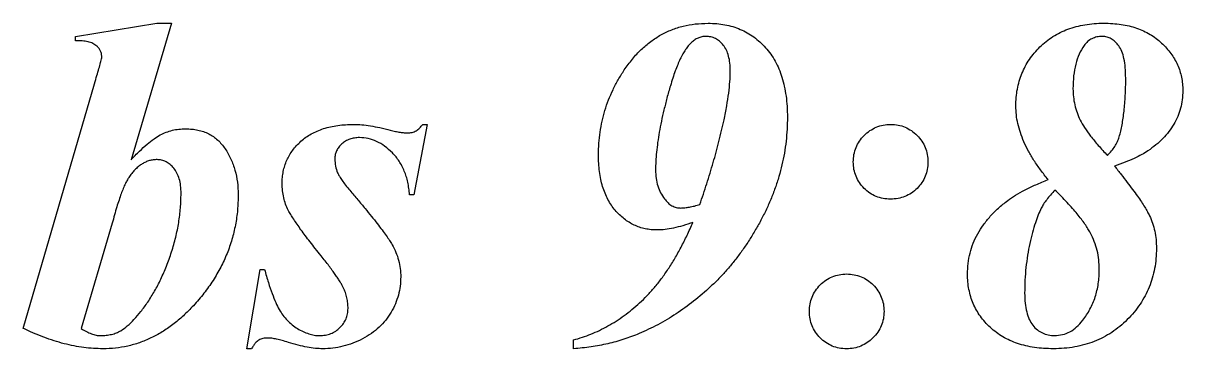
# Model space of a CAD drawing. Header units: inches. Extents: x -17.5 to 0, y -0.6 to 2.9.
# Drawn here: x -3.966 to -3.233, y 1.127 to 1.332 of the extents above; entities that cross this region are included whole.
import ezdxf

# ---------------------------------------------------------------- set-up
doc = ezdxf.new("R2010")
doc.units = ezdxf.units.IN
doc.header["$MEASUREMENT"] = 0

msp = doc.modelspace()

# ---------------------------------------------------------------- linework, layer by layer
at = {"color": 7, "linetype": 'Continuous', "lineweight": 25}
for p, q in [((-3.9325, 1.32404), (-3.8812, 1.33237)), ((-3.872, 1.33237), (-3.89743, 1.24622)), ((-3.8812, 1.33237), (-3.872, 1.33237)), ((-3.9325, 1.32126), (-3.9325, 1.32404)), ((-3.96566, 1.13971), (-3.92057, 1.29418)), ((-3.71028, 1.26848), (-3.71861, 1.22404)), ((-3.71306, 1.26848), (-3.71028, 1.26848)), ((-3.71861, 1.22404), (-3.72139, 1.22404)), ((-3.90937, 1.20603), (-3.92894, 1.13958)), ((-3.82417, 1.12682), (-3.81584, 1.17682)), ((-3.81584, 1.17682), (-3.81306, 1.17682)), ((-3.6177, 1.12682), (-3.6177, 1.13237)), ((-3.82139, 1.12682), (-3.82417, 1.12682))]:
    msp.add_line(p, q, dxfattribs=at)
for points, knots in [([(-3.58563, 1.30286), (-3.58395, 1.3052), (-3.58068, 1.30977), (-3.57508, 1.31582), (-3.56901, 1.32092), (-3.56257, 1.32513), (-3.55567, 1.32836), (-3.54839, 1.33074), (-3.54065, 1.33209), (-3.53537, 1.33227), (-3.53268, 1.33237)], [0, 0, 0, 0, 0.136117, 0.266091, 0.389651, 0.510558, 0.629517, 0.749811, 0.872296, 1, 1, 1, 1]), ([(-3.53268, 1.33237), (-3.53084, 1.33232), (-3.52725, 1.33221), (-3.52198, 1.33152), (-3.51699, 1.3303), (-3.51227, 1.32861), (-3.50785, 1.32641), (-3.50368, 1.32376), (-3.49983, 1.32055), (-3.4962, 1.31696), (-3.49295, 1.31289), (-3.49017, 1.30836), (-3.48776, 1.30348), (-3.48581, 1.29817), (-3.48436, 1.29243), (-3.48328, 1.28631), (-3.48262, 1.27978), (-3.48254, 1.2753), (-3.4825, 1.273)], [0, 0, 0, 0, 0.062812, 0.12262, 0.181093, 0.237821, 0.293497, 0.349272, 0.406139, 0.464128, 0.523537, 0.583446, 0.645089, 0.70933, 0.776192, 0.846936, 0.92141, 1, 1, 1, 1]), ([(-3.33806, 1.28007), (-3.33803, 1.2819), (-3.33796, 1.28549), (-3.33718, 1.29075), (-3.33603, 1.2958), (-3.33433, 1.3006), (-3.33217, 1.30517), (-3.32958, 1.30954), (-3.32641, 1.31361), (-3.32288, 1.31747), (-3.31894, 1.32099), (-3.31463, 1.32402), (-3.31002, 1.32661), (-3.30512, 1.32875), (-3.29987, 1.33034), (-3.29433, 1.3315), (-3.2885, 1.33228), (-3.2845, 1.33234), (-3.28246, 1.33237)], [0, 0, 0, 0, 0.063902, 0.125821, 0.185683, 0.245304, 0.303564, 0.362661, 0.422664, 0.48399, 0.545727, 0.60717, 0.668205, 0.73062, 0.794256, 0.860053, 0.928502, 1, 1, 1, 1]), ([(-3.28246, 1.33237), (-3.28058, 1.33235), (-3.2769, 1.3323), (-3.27155, 1.33165), (-3.26648, 1.33074), (-3.26176, 1.32933), (-3.25731, 1.3276), (-3.2532, 1.32542), (-3.24936, 1.32288), (-3.24589, 1.31995), (-3.24279, 1.31674), (-3.24001, 1.3134), (-3.23771, 1.30985), (-3.23577, 1.30615), (-3.2343, 1.30227), (-3.23325, 1.29824), (-3.23263, 1.29405), (-3.23255, 1.2912), (-3.2325, 1.28975)], [0, 0, 0, 0, 0.076752, 0.149805, 0.219479, 0.286517, 0.350623, 0.413975, 0.475679, 0.538089, 0.599018, 0.657728, 0.714851, 0.771333, 0.827556, 0.883664, 0.940914, 1, 1, 1, 1]), ([(-3.91909, 1.31796), (-3.91991, 1.31854), (-3.92161, 1.31974), (-3.92478, 1.32078), (-3.92846, 1.32134), (-3.9311, 1.32129), (-3.9325, 1.32126)], [0, 0, 0, 0, 0.211596, 0.440212, 0.701644, 1, 1, 1, 1]), ([(-3.54344, 1.31991), (-3.54403, 1.31929), (-3.54528, 1.31796), (-3.54701, 1.31564), (-3.54871, 1.3129), (-3.55028, 1.30968), (-3.55195, 1.30612), (-3.55349, 1.30209), (-3.55501, 1.29766), (-3.55596, 1.29454), (-3.55646, 1.29292)], [0, 0, 0, 0, 0.085308, 0.180566, 0.286862, 0.404271, 0.535229, 0.676958, 0.831662, 1, 1, 1, 1]), ([(-3.53406, 1.32404), (-3.53491, 1.32399), (-3.5366, 1.3239), (-3.53903, 1.32304), (-3.5414, 1.32179), (-3.54274, 1.32056), (-3.54344, 1.31991)], [0, 0, 0, 0, 0.241053, 0.480292, 0.730051, 1, 1, 1, 1]), ([(-3.51861, 1.30203), (-3.51865, 1.30376), (-3.51873, 1.307), (-3.51954, 1.31153), (-3.5209, 1.3154), (-3.5229, 1.31852), (-3.52523, 1.321), (-3.52793, 1.32275), (-3.5309, 1.32385), (-3.533, 1.32397), (-3.53406, 1.32404)], [0, 0, 0, 0, 0.171537, 0.322324, 0.455778, 0.576795, 0.688793, 0.791817, 0.894276, 1, 1, 1, 1]), ([(-3.28328, 1.32404), (-3.28448, 1.32398), (-3.28678, 1.32388), (-3.29, 1.32273), (-3.29282, 1.32092), (-3.29421, 1.31919), (-3.29492, 1.31831)], [0, 0, 0, 0, 0.265059, 0.51026, 0.749392, 1, 1, 1, 1]), ([(-3.26861, 1.29778), (-3.26865, 1.3), (-3.26873, 1.30411), (-3.2695, 1.30977), (-3.27086, 1.3144), (-3.27277, 1.31804), (-3.27514, 1.32068), (-3.27763, 1.32263), (-3.2804, 1.3238), (-3.28232, 1.32396), (-3.28328, 1.32404)], [0, 0, 0, 0, 0.1989881, 0.369728, 0.5111372, 0.6309312, 0.7349704, 0.8277606, 0.9134341, 1, 1, 1, 1]), ([(-3.91592, 1.31058), (-3.91597, 1.31132), (-3.91605, 1.31274), (-3.91662, 1.31477), (-3.91763, 1.31655), (-3.9186, 1.31749), (-3.91909, 1.31796)], [0, 0, 0, 0, 0.268414, 0.513758, 0.75544, 1, 1, 1, 1]), ([(-3.29492, 1.31831), (-3.29602, 1.31652), (-3.2983, 1.31283), (-3.30036, 1.3063), (-3.30175, 1.29897), (-3.30188, 1.29375), (-3.30195, 1.29101)], [0, 0, 0, 0, 0.219447, 0.453608, 0.712823, 1, 1, 1, 1]), ([(-3.92057, 1.29418), (-3.92008, 1.2959), (-3.91918, 1.2991), (-3.91783, 1.30354), (-3.91681, 1.3073), (-3.9162, 1.30957), (-3.91592, 1.31058)], [0, 0, 0, 0, 0.315024, 0.585653, 0.815375, 1, 1, 1, 1]), ([(-3.60195, 1.24934), (-3.6019, 1.25175), (-3.6018, 1.25652), (-3.60098, 1.26361), (-3.59974, 1.27057), (-3.59795, 1.27736), (-3.59564, 1.28399), (-3.59281, 1.29045), (-3.58952, 1.29679), (-3.58693, 1.30082), (-3.58563, 1.30286)], [0, 0, 0, 0, 0.126964, 0.25231, 0.376598, 0.499886, 0.622927, 0.747179, 0.872311, 1, 1, 1, 1]), ([(-3.52256, 1.27135), (-3.52195, 1.27429), (-3.5208, 1.2799), (-3.5196, 1.28798), (-3.5188, 1.29526), (-3.51867, 1.29986), (-3.51861, 1.30203)], [0, 0, 0, 0, 0.29117, 0.554623, 0.789737, 1, 1, 1, 1]), ([(-3.27269, 1.26063), (-3.27236, 1.26184), (-3.27168, 1.26433), (-3.27087, 1.26826), (-3.27019, 1.27248), (-3.26956, 1.27698), (-3.26915, 1.28177), (-3.26886, 1.28685), (-3.26861, 1.29222), (-3.26861, 1.2959), (-3.26861, 1.29778)], [0, 0, 0, 0, 0.100521, 0.207004, 0.320812, 0.442291, 0.570156, 0.705841, 0.849504, 1, 1, 1, 1]), ([(-3.55646, 1.29292), (-3.55722, 1.29032), (-3.5587, 1.28525), (-3.56051, 1.27772), (-3.56222, 1.27058), (-3.56349, 1.26374), (-3.56458, 1.25725), (-3.56522, 1.25107), (-3.56578, 1.24524), (-3.56582, 1.24146), (-3.56584, 1.23962)], [0, 0, 0, 0, 0.1495725, 0.2920922, 0.4274607, 0.5552512, 0.6766996, 0.7909452, 0.8984368, 1, 1, 1, 1]), ([(-3.30195, 1.29101), (-3.30188, 1.28927), (-3.30176, 1.28584), (-3.30092, 1.28078), (-3.29947, 1.27591), (-3.29743, 1.27105), (-3.29445, 1.26613), (-3.29065, 1.26077), (-3.28581, 1.25493), (-3.28212, 1.251), (-3.28016, 1.24891)], [0, 0, 0, 0, 0.107024, 0.210803, 0.314761, 0.419279, 0.533806, 0.667946, 0.823557, 1, 1, 1, 1]), ([(-3.2325, 1.28975), (-3.23256, 1.28785), (-3.23268, 1.2841), (-3.23382, 1.27863), (-3.2356, 1.27342), (-3.23809, 1.26847), (-3.24131, 1.26388), (-3.24507, 1.25947), (-3.24951, 1.25541), (-3.25282, 1.253), (-3.25451, 1.25177)], [0, 0, 0, 0, 0.124443, 0.245312, 0.364654, 0.484658, 0.606693, 0.731752, 0.863272, 1, 1, 1, 1]), ([(-3.31766, 1.23363), (-3.31927, 1.23565), (-3.3224, 1.23958), (-3.32661, 1.24558), (-3.33012, 1.25152), (-3.33303, 1.25737), (-3.33525, 1.26316), (-3.33688, 1.26886), (-3.33788, 1.27449), (-3.338, 1.27823), (-3.33806, 1.28007)], [0, 0, 0, 0, 0.150016, 0.291035, 0.424543, 0.549846, 0.669336, 0.783527, 0.893303, 1, 1, 1, 1]), ([(-3.80195, 1.23116), (-3.80192, 1.23246), (-3.80186, 1.23504), (-3.80129, 1.23881), (-3.80031, 1.24241), (-3.79901, 1.24585), (-3.79736, 1.24913), (-3.7953, 1.25223), (-3.79285, 1.25514), (-3.79007, 1.25788), (-3.78696, 1.2604), (-3.78351, 1.26258), (-3.77974, 1.26439), (-3.7757, 1.26594), (-3.77132, 1.26702), (-3.76669, 1.26792), (-3.76174, 1.26837), (-3.75834, 1.26845), (-3.75659, 1.26848)], [0, 0, 0, 0, 0.059206, 0.117017, 0.172813, 0.228349, 0.283605, 0.339563, 0.39695, 0.45597, 0.516732, 0.578175, 0.641074, 0.706379, 0.774283, 0.845821, 0.920436, 1, 1, 1, 1]), ([(-3.75659, 1.26848), (-3.75492, 1.26844), (-3.75142, 1.26835), (-3.74592, 1.26758), (-3.73989, 1.26647), (-3.73572, 1.26542), (-3.73354, 1.26488)], [0, 0, 0, 0, 0.213653, 0.4494, 0.711873, 1, 1, 1, 1]), ([(-3.72261, 1.2631), (-3.72166, 1.26316), (-3.7198, 1.26329), (-3.71718, 1.26436), (-3.71486, 1.2661), (-3.71367, 1.26767), (-3.71306, 1.26848)], [0, 0, 0, 0, 0.248846, 0.485926, 0.732908, 1, 1, 1, 1]), ([(-3.4825, 1.273), (-3.48254, 1.27046), (-3.48262, 1.2654), (-3.48332, 1.25784), (-3.48431, 1.25034), (-3.48589, 1.24293), (-3.48776, 1.23557), (-3.49018, 1.2283), (-3.49294, 1.22107), (-3.49616, 1.21398), (-3.49971, 1.20708), (-3.50349, 1.20039), (-3.50747, 1.19395), (-3.51174, 1.18783), (-3.51621, 1.18197), (-3.52089, 1.17635), (-3.52586, 1.17106), (-3.53269, 1.16441), (-3.54155, 1.15678), (-3.55272, 1.14879), (-3.56417, 1.1418), (-3.57222, 1.13816), (-3.57621, 1.13636)], [0, 0, 0, 0, 0.043422, 0.086739, 0.130058, 0.173107, 0.216421, 0.260265, 0.304392, 0.349017, 0.39361, 0.437479, 0.480701, 0.52329, 0.565407, 0.607135, 0.648549, 0.689766, 0.7705, 0.848694, 0.925004, 1, 1, 1, 1]), ([(-3.53788, 1.21792), (-3.53638, 1.22229), (-3.53338, 1.23104), (-3.52935, 1.24433), (-3.52574, 1.25777), (-3.52362, 1.26681), (-3.52256, 1.27135)], [0, 0, 0, 0, 0.24951, 0.499108, 0.74881, 1, 1, 1, 1]), ([(-3.44084, 1.24478), (-3.44076, 1.24636), (-3.4406, 1.24946), (-3.43924, 1.2539), (-3.43707, 1.25799), (-3.43407, 1.2616), (-3.43046, 1.26463), (-3.42637, 1.26689), (-3.42187, 1.26825), (-3.41874, 1.2684), (-3.41714, 1.26848)], [0, 0, 0, 0, 0.126414, 0.249214, 0.370702, 0.497401, 0.624843, 0.748464, 0.871265, 1, 1, 1, 1]), ([(-3.41714, 1.26848), (-3.41557, 1.2684), (-3.41248, 1.26825), (-3.40803, 1.26689), (-3.40399, 1.26463), (-3.40042, 1.26157), (-3.39737, 1.25801), (-3.39521, 1.2539), (-3.39385, 1.24946), (-3.39369, 1.24636), (-3.39361, 1.24478)], [0, 0, 0, 0, 0.127, 0.249246, 0.372415, 0.499549, 0.627581, 0.749632, 0.873, 1, 1, 1, 1]), ([(-3.89743, 1.24622), (-3.89569, 1.24803), (-3.89244, 1.25141), (-3.88762, 1.25584), (-3.88324, 1.25925), (-3.87922, 1.26183), (-3.87529, 1.26354), (-3.87136, 1.26486), (-3.86723, 1.26553), (-3.86443, 1.26565), (-3.86301, 1.2657)], [0, 0, 0, 0, 0.184846, 0.344317, 0.47992, 0.592557, 0.693869, 0.794346, 0.895669, 1, 1, 1, 1]), ([(-3.86301, 1.2657), (-3.86167, 1.26566), (-3.85905, 1.26556), (-3.85523, 1.26502), (-3.8517, 1.26398), (-3.84837, 1.26269), (-3.84539, 1.26084), (-3.84263, 1.25867), (-3.84014, 1.25609), (-3.83723, 1.25213), (-3.83417, 1.24669), (-3.83164, 1.23958), (-3.83, 1.23201), (-3.82982, 1.2268), (-3.82972, 1.22412)], [0, 0, 0, 0, 0.067552, 0.131356, 0.19243, 0.251963, 0.309557, 0.367895, 0.427398, 0.48905, 0.613746, 0.738799, 0.866257, 1, 1, 1, 1]), ([(-3.73354, 1.26488), (-3.73246, 1.26461), (-3.73042, 1.2641), (-3.72751, 1.26352), (-3.72494, 1.26321), (-3.72334, 1.26314), (-3.72261, 1.2631)], [0, 0, 0, 0, 0.301428, 0.568151, 0.800344, 1, 1, 1, 1]), ([(-3.75299, 1.26015), (-3.75408, 1.2601), (-3.75617, 1.26001), (-3.75916, 1.25923), (-3.76189, 1.25804), (-3.76422, 1.25627), (-3.76618, 1.25424), (-3.76755, 1.25189), (-3.7685, 1.24938), (-3.76857, 1.2476), (-3.76861, 1.24669)], [0, 0, 0, 0, 0.142331, 0.273091, 0.401783, 0.528907, 0.653372, 0.767895, 0.882167, 1, 1, 1, 1]), ([(-3.72139, 1.22404), (-3.72152, 1.2254), (-3.72176, 1.22807), (-3.72246, 1.23194), (-3.72341, 1.2356), (-3.72462, 1.23903), (-3.72611, 1.24225), (-3.72789, 1.24522), (-3.72989, 1.24801), (-3.73292, 1.25124), (-3.73687, 1.25479), (-3.74208, 1.25781), (-3.74745, 1.2598), (-3.75115, 1.26003), (-3.75299, 1.26015)], [0, 0, 0, 0, 0.077861, 0.152341, 0.223862, 0.292897, 0.359225, 0.425334, 0.489584, 0.554298, 0.677497, 0.790085, 0.895581, 1, 1, 1, 1]), ([(-3.28016, 1.24891), (-3.27927, 1.24983), (-3.27754, 1.25161), (-3.27541, 1.25453), (-3.27374, 1.25751), (-3.27304, 1.2596), (-3.27269, 1.26063)], [0, 0, 0, 0, 0.2734, 0.529946, 0.76921, 1, 1, 1, 1]), ([(-3.76861, 1.24669), (-3.76853, 1.24518), (-3.76837, 1.24218), (-3.76723, 1.23849), (-3.76569, 1.23551), (-3.76397, 1.23293), (-3.76175, 1.22998), (-3.76003, 1.22795), (-3.75911, 1.22686)], [0, 0, 0, 0, 0.201119, 0.398406, 0.508601, 0.646353, 0.809974, 1, 1, 1, 1]), ([(-3.56479, 1.20182), (-3.56608, 1.20184), (-3.56864, 1.20189), (-3.57237, 1.20254), (-3.57597, 1.20346), (-3.57937, 1.2049), (-3.58264, 1.20662), (-3.58574, 1.20877), (-3.58866, 1.21131), (-3.59139, 1.21421), (-3.59387, 1.21747), (-3.59604, 1.22108), (-3.59787, 1.22503), (-3.59939, 1.22929), (-3.60055, 1.23386), (-3.60137, 1.23874), (-3.60184, 1.24394), (-3.60191, 1.2475), (-3.60195, 1.24934)], [0, 0, 0, 0, 0.057096, 0.112938, 0.167349, 0.221381, 0.275856, 0.331143, 0.387936, 0.446876, 0.507249, 0.569348, 0.632999, 0.699691, 0.769173, 0.841977, 0.918568, 1, 1, 1, 1]), ([(-3.25451, 1.25177), (-3.2558, 1.25097), (-3.25861, 1.24922), (-3.26348, 1.24687), (-3.26924, 1.24446), (-3.27342, 1.24294), (-3.27564, 1.24214)], [0, 0, 0, 0, 0.195663, 0.426601, 0.695624, 1, 1, 1, 1]), ([(-3.88103, 1.24626), (-3.88185, 1.24622), (-3.88349, 1.24615), (-3.88592, 1.24568), (-3.88822, 1.24478), (-3.89045, 1.2436), (-3.89262, 1.2421), (-3.89468, 1.24023), (-3.89665, 1.23803), (-3.89785, 1.23639), (-3.89847, 1.23554)], [0, 0, 0, 0, 0.116201, 0.230264, 0.345464, 0.462815, 0.584101, 0.715154, 0.851951, 1, 1, 1, 1]), ([(-3.86584, 1.22491), (-3.8659, 1.22654), (-3.86601, 1.22964), (-3.86678, 1.23401), (-3.86829, 1.23772), (-3.87028, 1.24081), (-3.87269, 1.24317), (-3.87524, 1.24502), (-3.87809, 1.24604), (-3.88005, 1.24619), (-3.88103, 1.24626)], [0, 0, 0, 0, 0.168446, 0.318428, 0.453254, 0.577876, 0.693601, 0.798426, 0.899608, 1, 1, 1, 1]), ([(-3.56584, 1.23962), (-3.56578, 1.23788), (-3.56567, 1.2345), (-3.56454, 1.22968), (-3.56278, 1.22526), (-3.56102, 1.22271), (-3.56015, 1.22143)], [0, 0, 0, 0, 0.269198, 0.521696, 0.761545, 1, 1, 1, 1]), ([(-3.41731, 1.22126), (-3.41888, 1.22134), (-3.42197, 1.22149), (-3.42639, 1.22287), (-3.43047, 1.22503), (-3.43408, 1.22801), (-3.43707, 1.23162), (-3.43923, 1.2357), (-3.4406, 1.24013), (-3.44076, 1.24321), (-3.44084, 1.24478)], [0, 0, 0, 0, 0.1273607, 0.2499552, 0.3723528, 0.5, 0.6276472, 0.7500448, 0.8726393, 1, 1, 1, 1]), ([(-3.39361, 1.24478), (-3.39369, 1.24321), (-3.39384, 1.24012), (-3.39522, 1.2357), (-3.39737, 1.23161), (-3.40041, 1.22804), (-3.40398, 1.225), (-3.4081, 1.22287), (-3.41258, 1.22149), (-3.41571, 1.22134), (-3.41731, 1.22126)], [0, 0, 0, 0, 0.12681, 0.248874, 0.370742, 0.498582, 0.624776, 0.747677, 0.870862, 1, 1, 1, 1]), ([(-3.27564, 1.24214), (-3.27424, 1.24036), (-3.27155, 1.23695), (-3.26771, 1.23206), (-3.26433, 1.22753), (-3.26132, 1.22343), (-3.25877, 1.2197), (-3.25662, 1.2164), (-3.25492, 1.21348), (-3.25317, 1.21015), (-3.25155, 1.20607), (-3.25014, 1.20104), (-3.24931, 1.19574), (-3.24921, 1.19211), (-3.24917, 1.19027)], [0, 0, 0, 0, 0.114144, 0.218508, 0.313235, 0.398792, 0.474787, 0.540679, 0.597169, 0.644751, 0.730404, 0.817385, 0.907355, 1, 1, 1, 1]), ([(-3.89847, 1.23554), (-3.8989, 1.23488), (-3.89983, 1.23345), (-3.90114, 1.23097), (-3.90245, 1.228), (-3.90382, 1.22455), (-3.90511, 1.2206), (-3.90659, 1.2162), (-3.90799, 1.21128), (-3.9089, 1.20782), (-3.90937, 1.20603)], [0, 0, 0, 0, 0.074716, 0.162005, 0.26594, 0.382544, 0.514634, 0.660627, 0.823694, 1, 1, 1, 1]), ([(-3.34322, 1.22044), (-3.34156, 1.22159), (-3.33804, 1.22405), (-3.33205, 1.22733), (-3.3252, 1.23061), (-3.32026, 1.23259), (-3.31766, 1.23363)], [0, 0, 0, 0, 0.210321, 0.446778, 0.70857, 1, 1, 1, 1]), ([(-3.90399, 1.13823), (-3.90258, 1.13919), (-3.89957, 1.14126), (-3.89536, 1.14538), (-3.89107, 1.15047), (-3.88668, 1.15645), (-3.88244, 1.16329), (-3.87847, 1.17087), (-3.87493, 1.17916), (-3.87175, 1.18799), (-3.86911, 1.19715), (-3.86726, 1.20643), (-3.86607, 1.21567), (-3.86591, 1.22184), (-3.86584, 1.22491)], [0, 0, 0, 0, 0.052126, 0.112104, 0.179808, 0.256348, 0.3395, 0.426674, 0.518544, 0.615719, 0.714508, 0.810976, 0.905798, 1, 1, 1, 1]), ([(-3.79804, 1.21427), (-3.79864, 1.21553), (-3.79986, 1.21809), (-3.80103, 1.22223), (-3.8018, 1.22661), (-3.8019, 1.22962), (-3.80195, 1.23116)], [0, 0, 0, 0, 0.238905, 0.484724, 0.736486, 1, 1, 1, 1]), ([(-3.75911, 1.22686), (-3.75742, 1.22488), (-3.75419, 1.22109), (-3.74967, 1.21558), (-3.74555, 1.2106), (-3.74202, 1.20604), (-3.73892, 1.202), (-3.73629, 1.19844), (-3.73417, 1.19535), (-3.73202, 1.19188), (-3.7299, 1.18779), (-3.72825, 1.18271), (-3.72714, 1.1775), (-3.72701, 1.17396), (-3.72695, 1.17217)], [0, 0, 0, 0, 0.120187, 0.230514, 0.329957, 0.419154, 0.497491, 0.565519, 0.623828, 0.671023, 0.754262, 0.836198, 0.917475, 1, 1, 1, 1]), ([(-3.31332, 1.22703), (-3.31429, 1.226), (-3.31613, 1.22405), (-3.31851, 1.22108), (-3.32051, 1.21833), (-3.32152, 1.21645), (-3.322, 1.21557)], [0, 0, 0, 0, 0.293902, 0.557068, 0.792485, 1, 1, 1, 1]), ([(-3.28528, 1.17699), (-3.28535, 1.179), (-3.28548, 1.183), (-3.28653, 1.18889), (-3.28835, 1.19453), (-3.29039, 1.19908), (-3.29248, 1.20273), (-3.29443, 1.20564), (-3.29672, 1.20876), (-3.29934, 1.21206), (-3.30232, 1.21557), (-3.30566, 1.21924), (-3.30935, 1.2231), (-3.31197, 1.22569), (-3.31332, 1.22703)], [0, 0, 0, 0, 0.102196, 0.202841, 0.302195, 0.402063, 0.455323, 0.515175, 0.579772, 0.651877, 0.728944, 0.813128, 0.903462, 1, 1, 1, 1]), ([(-3.82972, 1.22412), (-3.8298, 1.22089), (-3.82996, 1.21449), (-3.83136, 1.20503), (-3.83357, 1.19583), (-3.83666, 1.18688), (-3.84069, 1.17822), (-3.84557, 1.16982), (-3.85133, 1.16167), (-3.85576, 1.15661), (-3.85802, 1.15403)], [0, 0, 0, 0, 0.125132, 0.24801, 0.369695, 0.491308, 0.614205, 0.739291, 0.867145, 1, 1, 1, 1]), ([(-3.56015, 1.22143), (-3.55945, 1.22055), (-3.55812, 1.21888), (-3.55556, 1.21707), (-3.55278, 1.21588), (-3.55082, 1.21576), (-3.54982, 1.2157)], [0, 0, 0, 0, 0.273135, 0.521445, 0.757861, 1, 1, 1, 1]), ([(-3.54982, 1.2157), (-3.54898, 1.21573), (-3.54719, 1.21578), (-3.54435, 1.21627), (-3.5412, 1.21695), (-3.53902, 1.21758), (-3.53788, 1.21792)], [0, 0, 0, 0, 0.20699, 0.441378, 0.707728, 1, 1, 1, 1]), ([(-3.36861, 1.17399), (-3.36854, 1.17624), (-3.3684, 1.1807), (-3.36715, 1.18722), (-3.36513, 1.19348), (-3.36228, 1.19945), (-3.35864, 1.20516), (-3.35428, 1.21061), (-3.34912, 1.21577), (-3.34522, 1.21885), (-3.34322, 1.22044)], [0, 0, 0, 0, 0.122545, 0.242982, 0.360795, 0.48048, 0.602882, 0.729229, 0.860943, 1, 1, 1, 1]), ([(-3.77734, 1.18554), (-3.77856, 1.18704), (-3.78092, 1.18992), (-3.78419, 1.19421), (-3.78727, 1.19815), (-3.78999, 1.20187), (-3.79242, 1.20536), (-3.79459, 1.20854), (-3.79644, 1.21148), (-3.79753, 1.21337), (-3.79804, 1.21427)], [0, 0, 0, 0, 0.163661, 0.315484, 0.456034, 0.586544, 0.706092, 0.815425, 0.912231, 1, 1, 1, 1]), ([(-3.322, 1.21557), (-3.32266, 1.2142), (-3.32411, 1.21118), (-3.32585, 1.20604), (-3.32765, 1.20002), (-3.3293, 1.1932), (-3.33071, 1.18582), (-3.33177, 1.17808), (-3.33237, 1.17013), (-3.33246, 1.16474), (-3.3325, 1.16202)], [0, 0, 0, 0, 0.08336, 0.182229, 0.295868, 0.425864, 0.564887, 0.705883, 0.851547, 1, 1, 1, 1]), ([(-3.6177, 1.13237), (-3.61584, 1.13292), (-3.61212, 1.13401), (-3.60663, 1.13601), (-3.60124, 1.1384), (-3.59597, 1.14119), (-3.59076, 1.14427), (-3.58569, 1.14776), (-3.5807, 1.15158), (-3.57581, 1.15576), (-3.57105, 1.16038), (-3.56647, 1.16552), (-3.56198, 1.17112), (-3.5577, 1.17725), (-3.55357, 1.18386), (-3.54962, 1.19097), (-3.54579, 1.19857), (-3.54343, 1.20387), (-3.54222, 1.20659)], [0, 0, 0, 0, 0.052905, 0.105939, 0.159572, 0.214042, 0.26883, 0.324869, 0.382123, 0.440446, 0.50056, 0.563274, 0.628542, 0.696659, 0.767529, 0.841338, 0.918785, 1, 1, 1, 1]), ([(-3.54222, 1.20659), (-3.54433, 1.20586), (-3.54835, 1.20447), (-3.55425, 1.20302), (-3.55967, 1.20201), (-3.56314, 1.20188), (-3.56479, 1.20182)], [0, 0, 0, 0, 0.287884, 0.550476, 0.786056, 1, 1, 1, 1]), ([(-3.24917, 1.19027), (-3.24923, 1.1881), (-3.24934, 1.18382), (-3.25024, 1.17753), (-3.25166, 1.17149), (-3.25367, 1.1657), (-3.25629, 1.16018), (-3.25948, 1.1549), (-3.26323, 1.14987), (-3.26756, 1.14519), (-3.27227, 1.14088), (-3.27736, 1.1371), (-3.28276, 1.13393), (-3.28847, 1.1313), (-3.2945, 1.12931), (-3.30084, 1.12788), (-3.30748, 1.12699), (-3.31201, 1.12688), (-3.31432, 1.12682)], [0, 0, 0, 0, 0.064168, 0.126293, 0.187341, 0.247075, 0.307096, 0.367483, 0.428846, 0.492057, 0.555582, 0.617288, 0.678777, 0.740348, 0.802508, 0.866054, 0.93199, 1, 1, 1, 1]), ([(-3.76028, 1.15225), (-3.76031, 1.15338), (-3.76037, 1.15566), (-3.76095, 1.15902), (-3.76193, 1.16234), (-3.76307, 1.16506), (-3.7642, 1.16736), (-3.76537, 1.16928), (-3.76675, 1.17145), (-3.76841, 1.17382), (-3.77028, 1.17644), (-3.77239, 1.1793), (-3.77481, 1.18233), (-3.77647, 1.18444), (-3.77734, 1.18554)], [0, 0, 0, 0, 0.088712, 0.178529, 0.267307, 0.359485, 0.410281, 0.468331, 0.535758, 0.61169, 0.695535, 0.788902, 0.890017, 1, 1, 1, 1]), ([(-3.81306, 1.17682), (-3.81227, 1.17407), (-3.81082, 1.16898), (-3.80842, 1.16204), (-3.80621, 1.15631), (-3.80397, 1.15171), (-3.80152, 1.14795), (-3.79875, 1.14479), (-3.7957, 1.14191), (-3.79229, 1.13953), (-3.78876, 1.13758), (-3.7852, 1.13626), (-3.78174, 1.13528), (-3.77943, 1.13519), (-3.77829, 1.13515)], [0, 0, 0, 0, 0.14611, 0.271517, 0.375986, 0.460515, 0.53329, 0.604763, 0.675568, 0.747344, 0.817325, 0.88161, 0.942014, 1, 1, 1, 1]), ([(-3.46861, 1.15043), (-3.46854, 1.15201), (-3.46839, 1.15512), (-3.46701, 1.15955), (-3.46485, 1.16363), (-3.46185, 1.16724), (-3.45827, 1.17027), (-3.45417, 1.17243), (-3.44975, 1.17381), (-3.44666, 1.17396), (-3.44509, 1.17404)], [0, 0, 0, 0, 0.1282839, 0.2506438, 0.3728071, 0.50021, 0.62836, 0.7505232, 0.8728831, 1, 1, 1, 1]), ([(-3.44509, 1.17404), (-3.44349, 1.17396), (-3.44036, 1.17381), (-3.43588, 1.17243), (-3.43175, 1.1703), (-3.4282, 1.16721), (-3.42515, 1.16365), (-3.423, 1.15955), (-3.42162, 1.15512), (-3.42147, 1.15201), (-3.42139, 1.15043)], [0, 0, 0, 0, 0.128891, 0.251841, 0.374507, 0.501209, 0.628805, 0.75044, 0.872271, 1, 1, 1, 1]), ([(-3.31432, 1.12682), (-3.31637, 1.12686), (-3.32039, 1.12695), (-3.32624, 1.12754), (-3.33176, 1.12859), (-3.33694, 1.13005), (-3.34178, 1.13197), (-3.34629, 1.13427), (-3.35042, 1.13703), (-3.35421, 1.14015), (-3.35757, 1.14362), (-3.36055, 1.14731), (-3.36303, 1.15125), (-3.36509, 1.15537), (-3.36667, 1.15973), (-3.36777, 1.16429), (-3.36851, 1.16907), (-3.36858, 1.17233), (-3.36861, 1.17399)], [0, 0, 0, 0, 0.076232, 0.149049, 0.217865, 0.284264, 0.348325, 0.410473, 0.47163, 0.532218, 0.592163, 0.650564, 0.707719, 0.764584, 0.821102, 0.879137, 0.938243, 1, 1, 1, 1]), ([(-3.29574, 1.14483), (-3.29491, 1.14596), (-3.29325, 1.14821), (-3.29113, 1.15184), (-3.28931, 1.1556), (-3.2878, 1.15955), (-3.28671, 1.16367), (-3.28586, 1.16796), (-3.28539, 1.17242), (-3.28532, 1.17545), (-3.28528, 1.17699)], [0, 0, 0, 0, 0.121956, 0.243345, 0.365015, 0.486181, 0.610226, 0.735948, 0.866406, 1, 1, 1, 1]), ([(-3.72695, 1.17217), (-3.72702, 1.17023), (-3.72718, 1.16636), (-3.72834, 1.16066), (-3.73029, 1.15515), (-3.73291, 1.1498), (-3.73633, 1.14482), (-3.74054, 1.14031), (-3.74552, 1.13638), (-3.75112, 1.13297), (-3.75717, 1.13028), (-3.76342, 1.12826), (-3.76982, 1.12704), (-3.77413, 1.12689), (-3.7763, 1.12682)], [0, 0, 0, 0, 0.0782204, 0.1554347, 0.2331657, 0.3131295, 0.3943894, 0.475572, 0.5605278, 0.6491268, 0.7385414, 0.8265855, 0.9130609, 1, 1, 1, 1]), ([(-3.3325, 1.16202), (-3.33244, 1.15986), (-3.33232, 1.15583), (-3.3314, 1.15022), (-3.32977, 1.1455), (-3.3275, 1.14165), (-3.32463, 1.1387), (-3.32126, 1.13668), (-3.31754, 1.13533), (-3.31489, 1.13521), (-3.31354, 1.13515)], [0, 0, 0, 0, 0.174506, 0.325244, 0.458038, 0.575571, 0.683905, 0.786801, 0.890729, 1, 1, 1, 1]), ([(-3.85802, 1.15403), (-3.86011, 1.15186), (-3.86419, 1.14763), (-3.87085, 1.14209), (-3.8777, 1.13738), (-3.88478, 1.13353), (-3.89206, 1.1305), (-3.89959, 1.12836), (-3.90734, 1.12707), (-3.91259, 1.1269), (-3.91523, 1.12682)], [0, 0, 0, 0, 0.138237, 0.269946, 0.397208, 0.519798, 0.639951, 0.758873, 0.878796, 1, 1, 1, 1]), ([(-3.77829, 1.13515), (-3.77704, 1.1352), (-3.77461, 1.13529), (-3.77116, 1.13631), (-3.768, 1.13785), (-3.76534, 1.14012), (-3.76307, 1.14272), (-3.76145, 1.14568), (-3.76043, 1.14889), (-3.76033, 1.15111), (-3.76028, 1.15225)], [0, 0, 0, 0, 0.135347, 0.262472, 0.387342, 0.513271, 0.639004, 0.759062, 0.877157, 1, 1, 1, 1]), ([(-3.44509, 1.12682), (-3.44666, 1.12689), (-3.44975, 1.12705), (-3.45417, 1.12842), (-3.45827, 1.13058), (-3.46185, 1.13361), (-3.46485, 1.13722), (-3.46701, 1.1413), (-3.46839, 1.14574), (-3.46854, 1.14884), (-3.46861, 1.15043)], [0, 0, 0, 0, 0.127117, 0.249477, 0.37164, 0.49979, 0.627193, 0.749356, 0.871716, 1, 1, 1, 1]), ([(-3.42139, 1.15043), (-3.42147, 1.14884), (-3.42162, 1.14574), (-3.42298, 1.14128), (-3.42526, 1.13723), (-3.42828, 1.13362), (-3.43187, 1.13058), (-3.43598, 1.12841), (-3.44042, 1.12705), (-3.44352, 1.12689), (-3.44509, 1.12682)], [0, 0, 0, 0, 0.127902, 0.249897, 0.372812, 0.50058, 0.628348, 0.750147, 0.873262, 1, 1, 1, 1]), ([(-3.31354, 1.13515), (-3.31185, 1.13526), (-3.3085, 1.13549), (-3.30374, 1.13745), (-3.29934, 1.14053), (-3.29698, 1.14334), (-3.29574, 1.14483)], [0, 0, 0, 0, 0.239502, 0.477142, 0.724924, 1, 1, 1, 1]), ([(-3.91523, 1.12682), (-3.91723, 1.12686), (-3.92127, 1.12696), (-3.92738, 1.12758), (-3.93356, 1.12859), (-3.93984, 1.12998), (-3.9462, 1.13181), (-3.95264, 1.13404), (-3.95917, 1.13663), (-3.96347, 1.13867), (-3.96566, 1.13971)], [0, 0, 0, 0, 0.114175, 0.231328, 0.350265, 0.47223, 0.598634, 0.728063, 0.861639, 1, 1, 1, 1]), ([(-3.92894, 1.13958), (-3.92786, 1.13889), (-3.92582, 1.1376), (-3.92264, 1.13628), (-3.91967, 1.13529), (-3.91769, 1.13519), (-3.91675, 1.13515)], [0, 0, 0, 0, 0.291621, 0.550445, 0.784474, 1, 1, 1, 1]), ([(-3.91675, 1.13515), (-3.91553, 1.13517), (-3.91317, 1.13521), (-3.90982, 1.13586), (-3.90672, 1.13677), (-3.90488, 1.13775), (-3.90399, 1.13823)], [0, 0, 0, 0, 0.2748682, 0.5306717, 0.7705031, 1, 1, 1, 1]), ([(-3.81076, 1.13359), (-3.81189, 1.13355), (-3.81395, 1.13349), (-3.81636, 1.13261), (-3.81788, 1.13143), (-3.81902, 1.13022), (-3.82022, 1.12866), (-3.82098, 1.12746), (-3.82139, 1.12682)], [0, 0, 0, 0, 0.253584, 0.458633, 0.560311, 0.681684, 0.829363, 1, 1, 1, 1]), ([(-3.798, 1.13081), (-3.79932, 1.13123), (-3.80178, 1.132), (-3.80523, 1.13288), (-3.80816, 1.13345), (-3.80996, 1.13354), (-3.81076, 1.13359)], [0, 0, 0, 0, 0.318585, 0.588557, 0.817312, 1, 1, 1, 1]), ([(-3.7763, 1.12682), (-3.77785, 1.12687), (-3.78114, 1.127), (-3.78632, 1.12779), (-3.79201, 1.12906), (-3.79593, 1.13021), (-3.798, 1.13081)], [0, 0, 0, 0, 0.210118, 0.445804, 0.708866, 1, 1, 1, 1]), ([(-3.57621, 1.13636), (-3.57942, 1.13512), (-3.58589, 1.1326), (-3.5961, 1.12989), (-3.60673, 1.12784), (-3.614, 1.12716), (-3.6177, 1.12682)], [0, 0, 0, 0, 0.241211, 0.487494, 0.739567, 1, 1, 1, 1])]:
    msp.add_open_spline(points, degree=3, knots=knots, dxfattribs=at)

doc.saveas('drawing.dxf')
